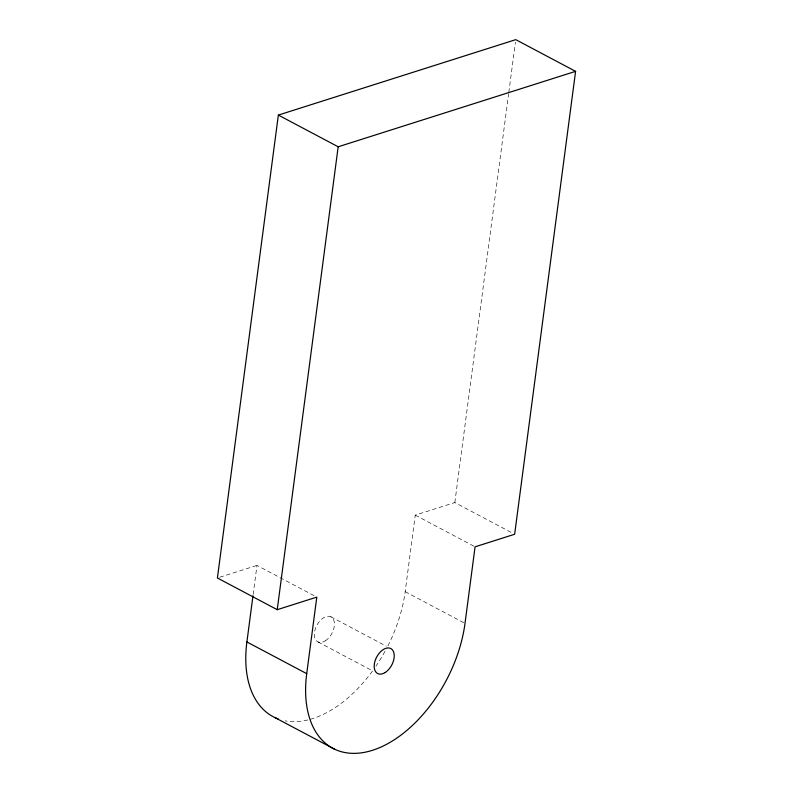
<?xml version="1.0" encoding="UTF-8"?>
<svg xmlns="http://www.w3.org/2000/svg" width="793" height="793" viewBox="0 0 793 793"><rect width="100%" height="100%" fill="white"/><g stroke="black" fill="none" stroke-linecap="round" stroke-linejoin="round"><path stroke-width="0.59" stroke-dasharray="3.96 2.97" d="M253.136 594.572L256.982 565.409L314.633 595.959M387.876 645.938A113.012 68.297 -62.1 0 0 405.173 591.667L415.254 515.123L454.825 502.554L512.476 533.104M454.825 502.554L508.65 93.673M508.809 92.444L515.44 42.108M219.74 577.245L256.982 565.409M415.254 515.123L473.986 546.248M405.173 591.667L463.915 622.802M330.79 616.746L386.26 646.146M317.993 641.924L372.383 670.749M385.001 651.35A113.012 68.297 -62.1 0 1 376.001 666.07M372.522 671.017A113.012 68.297 -62.1 0 1 309.022 719.657M307.813 719.955A113.012 68.297 -62.1 0 1 285.173 720.857M325.328 640.813A14.125 8.535 -62.1 0 0 332.574 618.114A14.125 8.535 -62.1 0 0 315.267 629.077A14.125 8.535 -62.1 0 0 325.328 640.813"/><path stroke-width="1.19" d="M278.353 115.084L217.411 577.988L277.233 609.688L316.803 597.119L306.722 673.663A113.012 68.297 -62.1 0 0 372.462 750.307A113.012 68.297 -62.1 0 0 465.005 623.377L475.076 546.823L514.647 534.254L575.589 71.35L515.767 39.65L278.353 115.084L338.175 146.784L575.589 71.35M278.155 718.924A113.012 68.297 -62.1 0 1 246.901 641.963L252.977 595.791M277.233 609.688L338.175 146.784M246.901 641.963L306.722 673.663M274.864 717.546L334.686 749.246M385.16 672.514A14.125 8.535 -62.1 0 0 392.396 649.824A14.125 8.535 -62.1 0 0 375.099 660.777A14.125 8.535 -62.1 0 0 385.16 672.514"/></g></svg>
